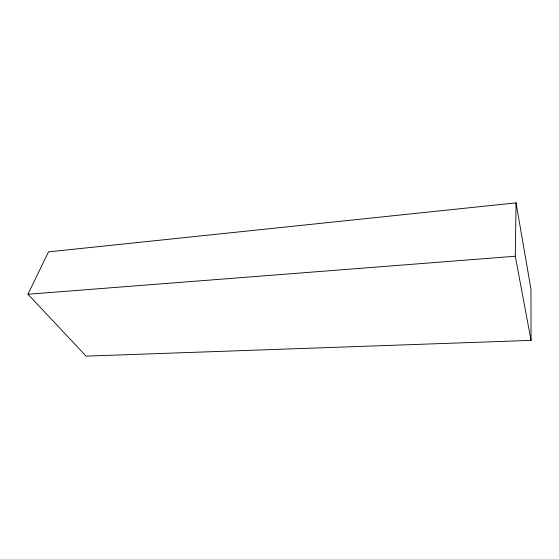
<?xml version="1.0" encoding="UTF-8"?>
<svg xmlns="http://www.w3.org/2000/svg" width="559" height="559" viewBox="0 0 559 559"><rect width="100%" height="100%" fill="white"/><g stroke="black" fill="none" stroke-linecap="round" stroke-linejoin="round"><path stroke-width="0.84" d="M531.05 340.382L515.3 256.239L516.048 202.868L48.507 251.864L27.95 294.251L86.107 356.132L531.05 340.382L530.966 289.178L516.048 202.868M27.95 294.251L515.3 256.239"/></g></svg>
